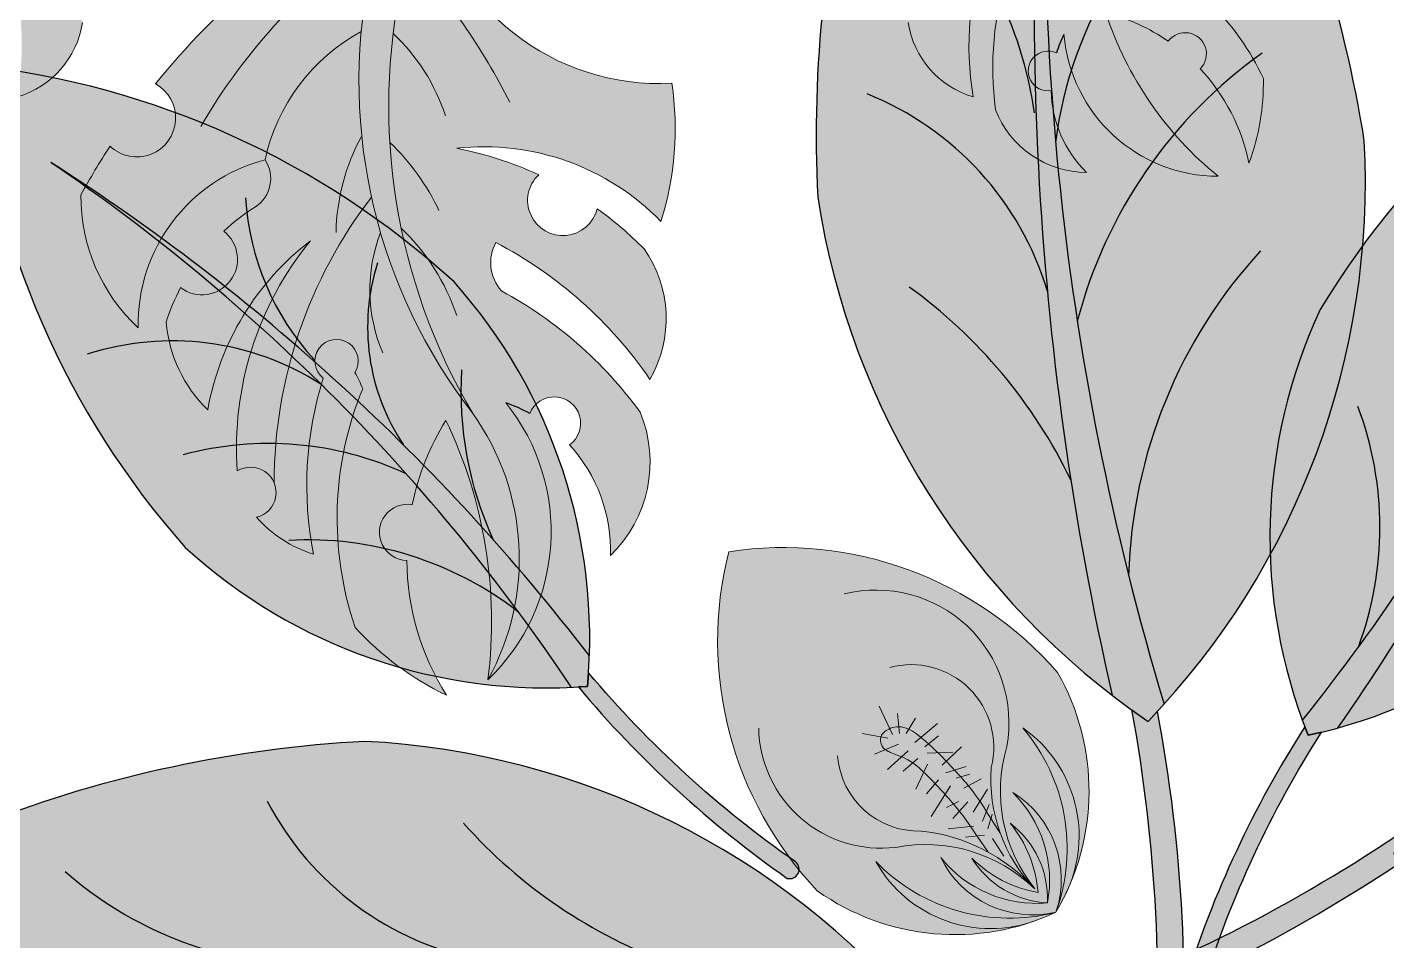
# Model space of a CAD drawing. Header units: inches. Extents: x 9636 to 21597, y -10243 to 557.
# Drawn here: x 15086.45 to 15100.4, y -8244.96 to -8235.59 of the extents above; entities that cross this region are included whole.
import ezdxf

# ---------------------------------------------------------------- set-up
doc = ezdxf.new("R2010")
doc.units = ezdxf.units.IN
doc.header["$MEASUREMENT"] = 0
doc.layers.add('estofado', color=7, linetype='Continuous', lineweight=25)
doc.layers.add('MESA', color=7, linetype='Continuous')

# ---------------------------------------------------------------- blocks, each defined once
blk = doc.blocks.new('FF')
at = {"layer": 'estofado', "ltscale": 0.1, "true_color": 0x939598}
h = blk.add_hatch(color=252, dxfattribs=at)
h.set_gradient(color1=(166, 115, 84), color2=(109, 75, 55), one_color=1, tint=0.3199999928474426, name='INVCYLINDER')
h.paths.add_polyline_path([(15092.72805949027, -8231.375529079098, 0.7262788567105785), (15092.62923005724, -8231.327431860353, 1.132007773962361e-05), (15092.62922824048, -8231.327433743678, 0.4547823239530345), (15091.01780755096, -8239.54919110477, -0.3877774997255035)])
h = blk.add_hatch(color=252, dxfattribs=at)
h.set_gradient(color1=(108, 164, 86), color2=(62, 94, 49), one_color=1, tint=0.2800000011920929, name='CURVED')
h.paths.add_polyline_path([(15083.54562494263, -8234.607392213433, -1.174476231363862), (15083.40594769539, -8234.969620200589, 0.140527610218108), (15083.52734327187, -8235.480001493535, -0.1253672647877629), (15084.52372881266, -8234.547855444029, -2.245001343998746), (15084.73123538955, -8234.686473942089, -0.03197615609077584), (15084.68775111599, -8234.818394967986, 0.1814250944038668), (15083.36849975879, -8236.114927902667, 0.09450278186155417), (15083.51671223737, -8236.982656117849, -0.1381963238286083), (15084.01637076575, -8236.015139903797, -1.074477693887572), (15084.34460923021, -8235.73226599416, -0.08829056721090701), (15084.984921142, -8235.440893822795, -0.1440870782434742), (15083.83165883769, -8237.117992557954, 0.388767826395324), (15085.41458581798, -8235.663304542337, -0.0419445444708421), (15085.49115184876, -8235.851146820582, -1.340573355606432), (15085.54611255277, -8236.239165997677, -0.1960629648833274), (15085.18234521287, -8237.07840431643, 0.3076276581042592), (15086.11716210587, -8236.434571460413, 0.1112907671703776), (15085.98855734946, -8235.012829988831, -0.3149069167753257), (15086.21602126592, -8234.711926235592, -0.1221452219228942), (15086.34708615331, -8236.303264387567, 0.2915452278101059), (15087.0125563721, -8235.541101403815, 0.04302708688999098), (15086.96405959569, -8235.064996098728, -1.339401949374305), (15086.81862720989, -8234.562244090017, 0.06007174331770873), (15086.5014044373, -8233.975533178282, -0.23111716622227), (15087.25366851386, -8235.477238787647, 0.1144897553839206), (15088.05428720703, -8234.762767595561, -0.37674602378251), (15087.71558990276, -8232.385600818636, 0.2281238080253347), (15085.1726504711, -8235.544998986255, -0.261300363389357), (15087.53744591417, -8232.188665939591, 0.03306219145910438), (15086.78582920992, -8232.02173551101, -0.981894715235884), (15086.29387589391, -8231.967414410336, 0.04885453870563983), (15085.15816722351, -8232.001645459983, -1.138232616921552), (15084.57005389994, -8232.10809276926, 0.01886412120351275), (15084.14613736044, -8232.224539119938, 0.2089786032334705), (15083.75581929259, -8233.27549533856, -0.3466358451574753), (15085.36665221387, -8233.01393153355, -0.4262499268706941), (15085.04774836266, -8233.223142065577, 0.04536990386759746), (15084.75261518252, -8233.192274258094, -0.9948550550372316), (15084.20902279405, -8233.277304054209, 0.04438058004914053), (15083.94308211532, -8233.393702105845, 0.181180128551055), (15083.7074557337, -8234.10739105239, -0.1883302619429113), (15085.18658294816, -8233.710677544312, 0.1914259453489737)])
h = blk.add_hatch(color=252, dxfattribs=at)
h.set_gradient(color1=(108, 164, 86), color2=(154, 193, 138), one_color=1, tint=0.6499999761581421, name='HEMISPHERICAL')
h.paths.add_polyline_path([(15097.1331253117, -8233.01393153355, -0.3466358451578201), (15098.74395823297, -8233.27549533856, 0.2089786032336186), (15098.35364016513, -8232.22453911994, 0.01886412120355), (15097.92972362562, -8232.10809276926, -1.138232616921635), (15097.34161030205, -8232.001645459983, 0.04885453870564344), (15096.20590163166, -8231.967414410336, -0.981894715236738), (15095.71394831565, -8232.02173551101, 0.03306219145910275), (15094.96233161139, -8232.188665939591, -0.2613003633888268), (15097.32712705446, -8235.544998986246, 0.2281238080249676), (15094.7841876228, -8232.385600818634, -0.3767460237824833), (15094.44549031854, -8234.762767595561, 0.114489755383906), (15095.2461090117, -8235.477238787647, -0.2311171662216546), (15095.99837308826, -8233.975533178284, 0.06007174331730103), (15095.68115031568, -8234.562244090017, -1.339401949373621), (15095.53571792987, -8235.064996098728, 0.04302708689005926), (15095.48722115346, -8235.541101403816, 0.2915452278093015), (15096.15269137226, -8236.303264387565, -0.1221452219227641), (15096.28375625965, -8234.711926235592, -0.3149069167848554), (15096.51122017611, -8235.012829988842, 0.1112907671694582), (15096.38261541969, -8236.434571460413, 0.3076276581041494), (15097.31743231269, -8237.078404316428, -0.1960629648832302), (15096.9536649728, -8236.239165997677, -1.340573355606433), (15097.00862567681, -8235.851146820582, -0.04194454447102235), (15097.08519170759, -8235.663304542337, 0.3887678263951506), (15098.66811868787, -8237.117992557954, -0.1440870782434075), (15097.51485638356, -8235.440893822795, -0.08829056721090678), (15098.15516829535, -8235.73226599416, -1.074477693887505), (15098.48340675981, -8236.015139903797, -0.1381963238288451), (15098.9830652882, -8236.98265611785, 0.09450278186184717), (15099.13127776678, -8236.114927902667, 0.1814250944036583), (15097.81202640958, -8234.818394967988, -0.03197615609135347), (15097.76854213601, -8234.686473942089, -2.245001343998744), (15097.97604871291, -8234.547855444029, -0.1253672647875366), (15098.97243425369, -8235.480001493534, 0.1405276102179747), (15099.09382983018, -8234.969620200587, -1.174476231371564), (15098.95415258293, -8234.607392213433, 0.1914259453490163), (15097.31319457741, -8233.710677544312, -0.1883302619429906), (15098.79232179187, -8234.10739105239, 0.181180128551181), (15098.55669541025, -8233.393702105845, 0.04438058004925942), (15098.29075473152, -8233.277304054207, -0.9948550550392339), (15097.74716234304, -8233.192274258094, 0.04536990386784125), (15097.4520291629, -8233.223142065577, -0.4262499268685335)])
h = blk.add_hatch(color=252, dxfattribs=at)
h.set_gradient(color1=(108, 164, 86), color2=(128, 178, 108), one_color=1, tint=0.5600000023841858, name='CYLINDER')
h.paths.add_polyline_path([(15090.06092907672, -8234.624920863407, -0.02149938560338469), (15090.21087607143, -8234.171293515588, 0.03306219145907134), (15089.33840177628, -8234.699248173993, -0.9818947152364531), (15088.8176186194, -8235.09741632907, 0.04885453870564489), (15087.76143546638, -8236.169475393042, -1.138232616922791), (15087.29569174752, -8236.809584248866, 0.01886412120351957), (15086.99632616799, -8237.309012191201, 0.2089786032334966), (15087.58429799293, -8238.672542476937, -0.3466358451578059), (15088.8874095734, -8236.948015323153, -0.2183561076890181), (15089.87353026813, -8235.632063076586, -0.04518553361179545), (15090.0549778189, -8234.646072109472, -0.001269990376824045), (15090.03972810721, -8234.63966708219, -0.001036266558903523)])
h = blk.add_hatch(color=252, dxfattribs=at)
h.set_gradient(color1=(108, 164, 86), color2=(128, 178, 108), one_color=1, tint=0.5600000023841858, name='CYLINDER')
h.paths.add_polyline_path([(15092.94849764441, -8237.57997844917, 0.1144897553837859), (15093.06132839869, -8236.163188483593, -0.3767460237826809), (15090.56167344626, -8234.19685164237, 0.2281238080254037), (15091.01780755096, -8239.549191104767, -0.2897786471478571), (15091.17316710363, -8242.28255904235, 0.3887678263953639), (15091.35773563509, -8239.44108190885, -0.04194454447102653), (15091.60294555584, -8239.550886772224, -1.340573355595429), (15092.01064789689, -8239.872143698045, -0.1960629648831614), (15092.4303017066, -8241.008645224872, 0.3076276581043533), (15092.73627588121, -8239.536691575495, 0.1112907671703305), (15091.31210138708, -8238.292976069857, -0.3149069167734185), (15091.25455606906, -8237.796692049536, -0.1221452219228905), (15092.83628328221, -8239.200555091787, 0.2915452278104787), (15092.77605893035, -8237.861771065951, 0.04302708689001476), (15092.29393904364, -8237.45025139059, -1.339401949377477), (15091.69461336037, -8237.101921178906, 0.06007174331754214), (15090.85395795009, -8236.830399830922, -0.2311171662221539)])
h = blk.add_hatch(color=252, dxfattribs=at)
h.set_gradient(color1=(108, 164, 86), color2=(128, 178, 108), one_color=1, tint=0.5600000023841858, name='CYLINDER')
h.paths.add_polyline_path([(15088.77348781217, -8237.440173881665, 0.04536990386961915), (15088.46263348389, -8237.680690908435, -0.9948550550365279), (15088.01992212727, -8238.259550371287, 0.04438058004911071), (15087.87178352086, -8238.61436921419, 0.1811801285511134), (15088.29925028219, -8239.513388744908, -0.1883302619429932), (15089.35257115011, -8237.77997098274, 0.1914259453491741), (15088.60183612929, -8240.140259718855, -0.4619323617101158), (15088.9794437422, -8240.261485071802, -0.1648550473949806), (15089.97895404881, -8237.330385196617, -0.07698932029777524), (15089.87353026813, -8235.632063076586, 0.2183561076891697), (15088.8874095734, -8236.948015323154, -0.426249926855673)])
h = blk.add_hatch(color=252, dxfattribs=at)
h.set_gradient(color1=(108, 164, 86), color2=(128, 178, 108), one_color=1, tint=0.5600000023841858, name='CYLINDER')
h.paths.add_polyline_path([(15089.8117660587, -8241.745900034326, 0.09450278186135981), (15090.74774158401, -8242.441172366462, -0.1381963238283701), (15090.34082517022, -8241.057483928817, -1.074477693887045), (15090.3962764164, -8240.48624630309, -0.08829056721096895), (15090.74277961665, -8239.6212943794, -0.1440870782435217), (15091.17316710363, -8242.282559042353, 0.2897786471469575), (15091.01780755096, -8239.549191104776, -0.1115682459336214), (15089.97895404881, -8237.330385196617, 0.1648550473949806), (15088.9794437422, -8240.261485071802, -0.4619323617109717), (15088.79955981516, -8240.614932194185, 0.1405276102180349), (15089.38285035729, -8240.992563847278, -0.1253672647878966), (15089.48394629674, -8239.188192235839, -2.245001344002342), (15089.80949507279, -8239.131039455706, -0.03197615609094785), (15089.88857653786, -8239.297153813355, 0.1814250944037309)])
at = {"layer": 'MESA', "ltscale": 0.8}
h = blk.add_hatch(color=85, dxfattribs=at)
h.dxf.hatch_style = 1
h.set_gradient(color1=(103, 159, 96), color2=(179, 207, 175), one_color=1, tint=0.75, name='INVCURVED')
h.paths.add_polyline_path([(15100.16717611597, -8236.753999235958, -0.1995123331975758), (15098.11319186925, -8242.532492552347, -0.0967495278531692), (15097.00969684895, -8231.552700023858, 0.08665420676483183), (15097.57945011735, -8242.440279451726, -0.1924888780828612), (15094.55835055195, -8237.33463887232, -0.1586077411667837), (15096.60919070014, -8229.765006398806, -0.1586077411660197)])
h = blk.add_hatch(color=85, dxfattribs=at)
h.dxf.hatch_style = 1
h.set_gradient(color1=(103, 159, 96), color2=(52, 80, 48), one_color=1, tint=0.25)
h.paths.add_polyline_path([(15097.00969684894, -8231.552700023893, 0.09674952785286056), (15098.11319186926, -8242.532492552347, -0.007527451123012324), (15097.94912832243, -8242.708450008118, -0.01429188129494994), (15097.57945011735, -8242.440279451726, -0.08665420676455064)])
h = blk.add_hatch(color=85, dxfattribs=at)
h.dxf.hatch_style = 1
h.set_gradient(color1=(103, 159, 96), color2=(179, 207, 175), one_color=1, tint=0.75, name='INVCURVED')
h.paths.add_polyline_path([(15099.71548704883, -8238.484903005485, 0.1995123331975758), (15099.53207266359, -8242.69725352537, 0.0967495278531692), (15103.07050354151, -8235.986082550487, -0.08665420676483183), (15099.89597539852, -8242.776324742177, 0.1924888780828612), (15103.13939134764, -8240.303239011699, 0.1586077411667837), (15103.78733364502, -8234.950418837825, 0.1586077411660197)])
h = blk.add_hatch(color=85, dxfattribs=at)
h.dxf.hatch_style = 1
h.set_gradient(color1=(103, 159, 96), color2=(179, 207, 175), one_color=1, tint=0.75, name='INVCURVED')
h.paths.add_polyline_path([(15088.06668389228, -8240.923886534767, 0.1995123331975758), (15092.0310255007, -8242.359690612911, 0.0967495278531692), (15086.68660906699, -8236.974755895111, -0.08665420676483183), (15092.21539145908, -8242.036137446948, 0.1924888780828612), (15090.82646842867, -8238.201193788316, 0.1586077411667837), (15085.91297870059, -8235.980803794047, 0.1586077411660197)])
h = blk.add_hatch(color=85, dxfattribs=at)
h.dxf.hatch_style = 1
h.set_gradient(color1=(103, 159, 96), color2=(52, 80, 48), one_color=1, tint=0.25)
h.paths.add_polyline_path([(15103.07050354151, -8235.986082550511, -0.09674952785286056), (15099.53207266359, -8242.69725352537, 0.007527451123012324), (15099.59117363073, -8242.851736450495, 0.01429188129494994), (15099.89597539852, -8242.776324742177, 0.08665420676455064)])
h = blk.add_hatch(color=85, dxfattribs=at)
h.dxf.hatch_style = 1
h.set_gradient(color1=(103, 159, 96), color2=(52, 80, 48), one_color=1, tint=0.25)
h.paths.add_polyline_path([(15086.68660906701, -8236.974755895124, -0.09674952785286056), (15092.0310255007, -8242.359690612911, 0.007527451123012324), (15092.19611580784, -8242.34953733953, 0.01429188129494994), (15092.21539145908, -8242.036137446948, 0.08665420676455064)])
h = blk.add_hatch(color=7, dxfattribs=at)
h.dxf.hatch_style = 1
h.set_gradient(color1=(237, 238, 238), one_color=1, tint=1)
h.paths.add_polyline_path([(15093.64452132709, -8240.96837643605, 0.2569091805170801), (15094.55413798781, -8244.447058943075, 0.2403030205165218), (15096.75563388142, -8244.766091701886, -0.3583807301859824), (15095.1528451666, -8244.145003543064, 0.2702333190890776), (15097.00292847071, -8244.666683272868, -0.3489770048102109), (15095.82216641096, -8244.106428306777, 0.2509502793129825), (15096.9155837897, -8244.570498558514, -0.2453890551403372), (15096.13833221535, -8244.110682353285, 0.1532458537889449), (15096.81965659748, -8244.464862709268, 0.1518402250092038), (15096.53705284037, -8243.75810968036, 0.00137366511991412), (15096.53259844442, -8243.752651887262, -0.245389055139057), (15096.91558378965, -8244.57049855856, 0.2509502793127925), (15096.55875101491, -8243.437540865816, -0.3489770048638718), (15097.00292847085, -8244.666683272868, 0.2702333191166405), (15096.6614766205, -8242.775025638106, -0.358380731124288), (15097.12564436298, -8244.430087716746, 0.240303021013481), (15097.01967587899, -8242.208120847194, 0.2569091805174252)])
edge = h.paths.add_edge_path(flags=16)
edge.add_arc((15095.42210702052, -8245.661802356344), 1.839283122478519, 402.15840310310597, 403.657763788871, ccw=False)
edge.add_arc((15097.95798546831, -8243.304651887369), 1.623254014835382, 222.0586257767254, 223.7575411150787, ccw=False)
edge.add_arc((15095.42210702051, -8245.661802356337), 1.839283122478519, 403.6577637885158, 421.2168364125936)
edge.add_spline(control_points=[(15096.30570717526, -8244.04696550967), (15096.30152809547, -8244.041267350529), (15096.2627033121, -8243.987926044954), (15096.22568755288, -8243.933295814802), (15096.19280913013, -8243.884518071753)], knot_values=[0.2471511740125481, 0.2471511740125481, 0.2471511740125481, 0.2471511740125481, 0.247785628570655, 0.2530743171580143, 0.2530743171580143, 0.2530743171580143, 0.2530743171580143], degree=3, periodic=0)
edge.add_spline(control_points=[(15096.19280913013, -8243.884518071753), (15096.17095699698, -8243.852098702253), (15096.14918102477, -8243.819679684788), (15096.12710839993, -8243.787562948002)], knot_values=[0.2436361292652643, 0.2436361292652643, 0.2436361292652643, 0.2436361292652643, 0.2471511740125481, 0.2471511740125481, 0.2471511740125481, 0.2471511740125481], degree=3, periodic=0)
edge.add_spline(control_points=[(15096.12710839993, -8243.787562948002), (15096.10188060842, -8243.750855291104), (15096.06422668921, -8243.697476346533), (15096.02453260936, -8243.645924757173), (15096.01164818428, -8243.62960091489)], knot_values=[0.2377304945037521, 0.2377304945037521, 0.2377304945037521, 0.2377304945037521, 0.2417479965750198, 0.2436361292652643, 0.2436361292652643, 0.2436361292652643, 0.2436361292652643], degree=3, periodic=0)
edge.add_spline(control_points=[(15096.01164818428, -8243.62960091489), (15095.99177581901, -8243.604423745224), (15095.97144303194, -8243.57962263713), (15095.95070484458, -8243.555092267658)], knot_values=[0.2348183224622999, 0.2348183224622999, 0.2348183224622999, 0.2348183224622999, 0.2377304945037521, 0.2377304945037521, 0.2377304945037521, 0.2377304945037521], degree=3, periodic=0)
edge.add_spline(control_points=[(15095.95070484458, -8243.555092267658), (15095.92302176055, -8243.522347058652), (15095.89461628703, -8243.490084283269), (15095.86561930103, -8243.458053414786)], knot_values=[0.2309309092598198, 0.2309309092598198, 0.2309309092598198, 0.2309309092598198, 0.2348183224622999, 0.2348183224622999, 0.2348183224622999, 0.2348183224622999], degree=3, periodic=0)
edge.add_spline(control_points=[(15095.86561930103, -8243.458053414786), (15095.83235117847, -8243.421304531363), (15095.79830445524, -8243.38486090417), (15095.76367677806, -8243.348344194868)], knot_values=[0.2264708961110354, 0.2264708961110354, 0.2264708961110354, 0.2264708961110354, 0.2309309092598199, 0.2309309092598199, 0.2309309092598199, 0.2309309092598199], degree=3, periodic=0)
edge.add_spline(control_points=[(15095.76367677806, -8243.348344194868), (15095.7554993247, -8243.339720639615), (15095.71695543996, -8243.299215354133), (15095.67775480874, -8243.258510408734), (15095.64583656382, -8243.228092696965)], knot_values=[0.2215260703448321, 0.2215260703448321, 0.2215260703448321, 0.2215260703448321, 0.222579318859487, 0.2264708961110354, 0.2264708961110354, 0.2264708961110354, 0.2264708961110354], degree=3, periodic=0)
edge.add_spline(control_points=[(15095.64583656382, -8243.228092696965), (15095.61008930644, -8243.19402598139), (15095.57300324947, -8243.161987591264), (15095.53365041044, -8243.134422896923)], knot_values=[0.2171676473178, 0.2171676473178, 0.2171676473178, 0.2171676473178, 0.2215260703448321, 0.2215260703448321, 0.2215260703448321, 0.2215260703448321], degree=3, periodic=0)
edge.add_spline(control_points=[(15095.53365041044, -8243.134422896923), (15095.50386179548, -8243.113557462902), (15095.46613855062, -8243.09134875327), (15095.42591012066, -8243.07447633215), (15095.418771138, -8243.071616349547)], knot_values=[0.2131642620453263, 0.2131642620453263, 0.2131642620453263, 0.2131642620453263, 0.2164634238997696, 0.2171676473178, 0.2171676473178, 0.2171676473178, 0.2171676473178], degree=3, periodic=0)
edge.add_spline(control_points=[(15095.418771138, -8243.071616349547), (15095.38233396887, -8243.0570190778), (15095.32528350958, -8243.039358092534), (15095.26905380522, -8243.010954650174), (15095.2528297102, -8242.998979714424)], knot_values=[0.2077773224475375, 0.2077773224475375, 0.2077773224475375, 0.2077773224475375, 0.2113716592103856, 0.2131642620453263, 0.2131642620453263, 0.2131642620453263, 0.2131642620453263], degree=3, periodic=0)
edge.add_spline(control_points=[(15095.2528297102, -8242.998979714424), (15095.23880678828, -8242.988629455214), (15095.20479386863, -8242.954419371272), (15095.1974055464, -8242.898740992612), (15095.20649982244, -8242.868935319164)], knot_values=[0.203445163018474, 0.203445163018474, 0.203445163018474, 0.203445163018474, 0.2049945578871382, 0.2077773224475375, 0.2077773224475375, 0.2077773224475375, 0.2077773224475375], degree=3, periodic=0)
edge.add_spline(control_points=[(15095.20649982244, -8242.868935319164), (15095.20705177766, -8242.867126335497), (15095.21934202413, -8242.830699525814), (15095.25609875837, -8242.802450717856), (15095.2930740449, -8242.784706239307), (15095.2962671257, -8242.783251910067)], knot_values=[0.1996944706411438, 0.1996944706411438, 0.1996944706411438, 0.1996944706411438, 0.1998633638435843, 0.2031371852270858, 0.203445163018474, 0.203445163018474, 0.203445163018474, 0.203445163018474], degree=3, periodic=0)
edge.add_spline(control_points=[(15095.2962671257, -8242.783251910067), (15095.31852559608, -8242.773114006788), (15095.34990425614, -8242.763989048963), (15095.38250093303, -8242.76336615986), (15095.39129929819, -8242.763744360196)], knot_values=[0.1967564236367511, 0.1967564236367511, 0.1967564236367511, 0.1967564236367511, 0.1989032889930779, 0.1996944706411438, 0.1996944706411438, 0.1996944706411438, 0.1996944706411438], degree=3, periodic=0)
edge.add_spline(control_points=[(15095.39129929819, -8242.763744360196), (15095.41605085621, -8242.764808313254), (15095.45090042764, -8242.772340345338), (15095.48311043461, -8242.785250878256), (15095.49210366691, -8242.789309037535)], knot_values=[0.1936429904609736, 0.1936429904609736, 0.1936429904609736, 0.1936429904609736, 0.1958687424163022, 0.1967564236367511, 0.1967564236367511, 0.1967564236367511, 0.1967564236367511], degree=3, periodic=0)
edge.add_spline(control_points=[(15095.49210366691, -8242.789309037535), (15095.53777033045, -8242.809915932607), (15095.57853090443, -8242.840248785535), (15095.61756705887, -8242.872448766866)], knot_values=[0.1891354409754396, 0.1891354409754396, 0.1891354409754396, 0.1891354409754396, 0.1936429904609736, 0.1936429904609736, 0.1936429904609736, 0.1936429904609736], degree=3, periodic=0)
edge.add_spline(control_points=[(15095.61756705887, -8242.872448766866), (15095.62111661103, -8242.875376706737), (15095.64736405844, -8242.897229527798), (15095.67295743998, -8242.91960762402), (15095.69470598023, -8242.939295718426)], knot_values=[0.1860923947748148, 0.1860923947748148, 0.1860923947748148, 0.1860923947748148, 0.186502265629451, 0.1891354409754396, 0.1891354409754396, 0.1891354409754396, 0.1891354409754396], degree=3, periodic=0)
edge.add_spline(control_points=[(15095.69470598023, -8242.939295718426), (15095.7278239502, -8242.969276108466), (15095.76001985542, -8243.00000808804), (15095.79161888336, -8243.031247383915)], knot_values=[0.1820826809719926, 0.1820826809719926, 0.1820826809719926, 0.1820826809719926, 0.1860923947748149, 0.1860923947748149, 0.1860923947748149, 0.1860923947748149], degree=3, periodic=0)
edge.add_spline(control_points=[(15095.79161888336, -8243.031247383915), (15095.8207112391, -8243.060008544244), (15095.84929765908, -8243.089199725058), (15095.87763191857, -8243.118630296312)], knot_values=[0.1783910477803653, 0.1783910477803653, 0.1783910477803653, 0.1783910477803653, 0.1820826809719925, 0.1820826809719925, 0.1820826809719925, 0.1820826809719925], degree=3, periodic=0)
edge.add_spline(control_points=[(15095.87763191857, -8243.118630296312), (15095.88620548342, -8243.127535590313), (15095.91461367855, -8243.157195453294), (15095.94284463248, -8243.187038961903), (15095.96241605542, -8243.20806349614)], knot_values=[0.1746797876871894, 0.1746797876871894, 0.1746797876871894, 0.1746797876871894, 0.175796826109966, 0.1783910477803653, 0.1783910477803653, 0.1783910477803653, 0.1783910477803653], degree=3, periodic=0)
edge.add_spline(control_points=[(15095.96241605542, -8243.20806349614), (15095.98365635618, -8243.230880816665), (15096.00470537914, -8243.253890724649), (15096.02546623683, -8243.277187528816)], knot_values=[0.171864353741853, 0.171864353741853, 0.171864353741853, 0.171864353741853, 0.1746797876871893, 0.1746797876871893, 0.1746797876871893, 0.1746797876871893], degree=3, periodic=0)
edge.add_spline(control_points=[(15096.02546623683, -8243.277187528816), (15096.05204597244, -8243.307013989015), (15096.07815337063, -8243.337310706469), (15096.10358510972, -8243.368275591294)], knot_values=[0.1682598066156458, 0.1682598066156458, 0.1682598066156458, 0.1682598066156458, 0.171864353741853, 0.171864353741853, 0.171864353741853, 0.171864353741853], degree=3, periodic=0)
edge.add_spline(control_points=[(15096.10358510972, -8243.368275591294), (15096.13918582952, -8243.41162190686), (15096.17938707338, -8243.463996040422), (15096.21699984172, -8243.51891803548), (15096.2224921222, -8243.527057069148)], knot_values=[0.1623418216133556, 0.1623418216133556, 0.1623418216133556, 0.1623418216133556, 0.1673876610569998, 0.1682598066156458, 0.1682598066156458, 0.1682598066156458, 0.1682598066156458], degree=3, periodic=0)
edge.add_spline(control_points=[(15096.2224921222, -8243.527057069148), (15096.24571853096, -8243.56147638248), (15096.2680366212, -8243.596701660876), (15096.28985688509, -8243.631956278237)], knot_values=[0.1586535887747186, 0.1586535887747186, 0.1586535887747186, 0.1586535887747186, 0.1623418216133555, 0.1623418216133555, 0.1623418216133555, 0.1623418216133555], degree=3, periodic=0)
edge.add_spline(control_points=[(15096.28985688509, -8243.631956278237), (15096.30536014151, -8243.657004617511), (15096.32061209141, -8243.682067767315), (15096.33575996391, -8243.706867179182)], knot_values=[0.1560331062850654, 0.1560331062850654, 0.1560331062850654, 0.1560331062850654, 0.1586535887747186, 0.1586535887747186, 0.1586535887747186, 0.1586535887747186], degree=3, periodic=0)
edge.add_spline(control_points=[(15096.33575996391, -8243.706867179182), (15096.3592791656, -8243.745371752646), (15096.39103584747, -8243.797055232577), (15096.42335165512, -8243.845612406929), (15096.43211996427, -8243.858446127942)], knot_values=[0.1504801710943955, 0.1504801710943955, 0.1504801710943955, 0.1504801710943955, 0.1545488385723417, 0.1560331062850654, 0.1560331062850654, 0.1560331062850654, 0.1560331062850654], degree=3, periodic=0)
edge.add_arc((15097.95798546832, -8243.304651887378), 1.623254014835383, 199.9477473498994, 222.0586257763245)
h = blk.add_hatch(color=35, dxfattribs=at)
h.dxf.hatch_style = 1
h.set_gradient(color1=(179, 116, 77), color2=(114, 74, 49), one_color=1, tint=0.3199999928474426, name='CURVED')
h.paths.add_polyline_path([(15093.20566505574, -8243.250370379235), (15093.10896749688, -8243.408414564226, 0.03310768506175343), (15094.24581505077, -8244.318812560345, 0.8090823413515376), (15094.33178572241, -8244.150958704147, -0.032777259300629)])
h.paths.add_polyline_path([(15092.10223602851, -8242.355922938259, 0.03310768506174779), (15093.10896749688, -8243.408414564226), (15093.20566505574, -8243.250370379235, -0.03277725930060161), (15092.20689778279, -8242.21033623492), (15092.19611580784, -8242.34953733953)])
h = blk.add_hatch(color=35, dxfattribs=at)
h.dxf.hatch_style = 1
h.set_gradient(color1=(179, 116, 77), color2=(114, 74, 49), one_color=1, tint=0.3199999928474426, name='CURVED')
h.paths.add_polyline_path([(15098.02692788197, -8244.674898954481), (15098.29378318464, -8244.712485523756, -0.03310768506175343), (15098.26460432901, -8246.830697031164, -0.8090823413515376), (15097.99665523886, -8246.771996080477, 0.032777259300629)])
h.paths.add_polyline_path([(15098.04311116947, -8242.60895636148, -0.03310768506174779), (15098.29378318464, -8244.712485523756), (15098.02692788197, -8244.674898954481, 0.03277725930060161), (15097.78287709809, -8242.59183102384), (15097.94912832243, -8242.708450008113)])
at = {"layer": 'MESA', "lineweight": 5, "ltscale": 0.8}
h = blk.add_hatch(color=83, dxfattribs=at)
h.dxf.hatch_style = 1
h.set_gradient(color1=(117, 211, 105), one_color=1, tint=1)
h.paths.add_polyline_path([(15095.1528451666, -8244.145003543064, 0.3583807301414101), (15096.75563388122, -8244.766091701953, 0.02724021252780064), (15097.00292847093, -8244.666683272811, -0.27023331912118)])
h.paths.add_polyline_path([(15096.91558378965, -8244.570498558518, -0.2509502793036039), (15095.82216641096, -8244.106428306777, 0.3489770048638718), (15097.0029284709, -8244.666683272824, 0.3489770048564635), (15096.5587510149, -8243.437540865812, -0.2509502793046178)])
h.paths.add_polyline_path([(15096.13833221535, -8244.110682353285, 0.2453890551401661), (15096.9155837897, -8244.570498558514, 0.2453890551330679), (15096.53259844442, -8243.752651887262, -0.1532458537798691), (15096.81965659744, -8244.46486270926, -0.1532458537804744)], flags=17)
h.paths.add_polyline_path([(15097.00292847085, -8244.666683272868, 0.02724021243329556), (15097.12564436453, -8244.430087713245, 0.3583807303279284), (15096.66147662049, -8242.775025638102, -0.2702333191168038)])
h = blk.add_hatch(color=95, dxfattribs=at)
h.dxf.hatch_style = 1
h.set_gradient(color1=(68, 182, 53), color2=(121, 213, 109), one_color=1, tint=0.6299999952316284, name='CYLINDER')
edge = h.paths.add_edge_path()
edge.add_spline(control_points=[(15095.49210366691, -8242.789309037535), (15095.48311043461, -8242.785250878256), (15095.45090042764, -8242.772340345338), (15095.41605085621, -8242.764808313254), (15095.39129929819, -8242.763744360196)], knot_values=[0.1936429904609736, 0.1936429904609736, 0.1936429904609736, 0.1936429904609736, 0.1945306716814224, 0.1967564236367511, 0.1967564236367511, 0.1967564236367511, 0.1967564236367511], degree=3, periodic=0)
edge.add_spline(control_points=[(15095.39129929819, -8242.763744360196), (15095.38250093303, -8242.76336615986), (15095.34990425614, -8242.763989048963), (15095.31852559608, -8242.773114006788), (15095.2962671257, -8242.783251910067)], knot_values=[0.1967564236367511, 0.1967564236367511, 0.1967564236367511, 0.1967564236367511, 0.197547605284817, 0.1996944706411439, 0.1996944706411439, 0.1996944706411439, 0.1996944706411439], degree=3, periodic=0)
edge.add_spline(control_points=[(15095.2962671257, -8242.783251910067), (15095.2930740449, -8242.784706239307), (15095.25609875837, -8242.802450717856), (15095.21934202413, -8242.830699525814), (15095.20705177766, -8242.867126335497), (15095.20649982244, -8242.868935319164)], knot_values=[0.1996944706411439, 0.1996944706411439, 0.1996944706411439, 0.1996944706411439, 0.2000024484325321, 0.2032762698160336, 0.2034451630184741, 0.2034451630184741, 0.2034451630184741, 0.2034451630184741], degree=3, periodic=0)
edge.add_spline(control_points=[(15095.20649982244, -8242.868935319164), (15095.1974055464, -8242.898740992612), (15095.20479386863, -8242.954419371272), (15095.23880678828, -8242.988629455214), (15095.2528297102, -8242.998979714424)], knot_values=[0.2034451630184741, 0.2034451630184741, 0.2034451630184741, 0.2034451630184741, 0.2062279275788734, 0.2077773224475375, 0.2077773224475375, 0.2077773224475375, 0.2077773224475375], degree=3, periodic=0)
edge.add_spline(control_points=[(15095.2528297102, -8242.998979714424), (15095.26905380522, -8243.010954650174), (15095.32528350958, -8243.039358092534), (15095.38233396887, -8243.0570190778), (15095.418771138, -8243.071616349547)], knot_values=[0.2077773224475375, 0.2077773224475375, 0.2077773224475375, 0.2077773224475375, 0.2095699252824783, 0.2131642620453263, 0.2131642620453263, 0.2131642620453263, 0.2131642620453263], degree=3, periodic=0)
edge.add_spline(control_points=[(15095.418771138, -8243.071616349547), (15095.42591012066, -8243.07447633215), (15095.46613855062, -8243.09134875327), (15095.50386179548, -8243.113557462902), (15095.53365041044, -8243.134422896923)], knot_values=[0.2131642620453263, 0.2131642620453263, 0.2131642620453263, 0.2131642620453263, 0.2138684854633567, 0.2171676473178, 0.2171676473178, 0.2171676473178, 0.2171676473178], degree=3, periodic=0)
edge.add_spline(control_points=[(15095.53365041044, -8243.134422896923), (15095.57300324947, -8243.161987591264), (15095.61008930644, -8243.19402598139), (15095.64583656382, -8243.228092696965)], knot_values=[0.2171676473178, 0.2171676473178, 0.2171676473178, 0.2171676473178, 0.2215260703448321, 0.2215260703448321, 0.2215260703448321, 0.2215260703448321], degree=3, periodic=0)
edge.add_spline(control_points=[(15095.64583656382, -8243.228092696965), (15095.67775480874, -8243.258510408734), (15095.71695543996, -8243.299215354133), (15095.7554993247, -8243.339720639615), (15095.76367677806, -8243.348344194868)], knot_values=[0.2215260703448321, 0.2215260703448321, 0.2215260703448321, 0.2215260703448321, 0.2254176475963806, 0.2264708961110354, 0.2264708961110354, 0.2264708961110354, 0.2264708961110354], degree=3, periodic=0)
edge.add_spline(control_points=[(15095.76367677806, -8243.348344194868), (15095.79830445524, -8243.38486090417), (15095.83235117847, -8243.421304531363), (15095.86561930103, -8243.458053414786)], knot_values=[0.2264708961110354, 0.2264708961110354, 0.2264708961110354, 0.2264708961110354, 0.2309309092598199, 0.2309309092598199, 0.2309309092598199, 0.2309309092598199], degree=3, periodic=0)
edge.add_spline(control_points=[(15095.86561930103, -8243.458053414786), (15095.89461628703, -8243.490084283269), (15095.92302176055, -8243.522347058652), (15095.95070484458, -8243.555092267658)], knot_values=[0.2309309092598199, 0.2309309092598199, 0.2309309092598199, 0.2309309092598199, 0.2348183224622999, 0.2348183224622999, 0.2348183224622999, 0.2348183224622999], degree=3, periodic=0)
edge.add_spline(control_points=[(15095.95070484458, -8243.555092267658), (15095.97144303194, -8243.57962263713), (15095.99177581901, -8243.604423745224), (15096.01164818428, -8243.62960091489)], knot_values=[0.2348183224622999, 0.2348183224622999, 0.2348183224622999, 0.2348183224622999, 0.2377304945037521, 0.2377304945037521, 0.2377304945037521, 0.2377304945037521], degree=3, periodic=0)
edge.add_spline(control_points=[(15096.01164818428, -8243.62960091489), (15096.02453260936, -8243.645924757173), (15096.06422668921, -8243.697476346533), (15096.10188060842, -8243.750855291104), (15096.12710839993, -8243.787562948002)], knot_values=[0.2377304945037521, 0.2377304945037521, 0.2377304945037521, 0.2377304945037521, 0.2396186271939966, 0.2436361292652643, 0.2436361292652643, 0.2436361292652643, 0.2436361292652643], degree=3, periodic=0)
edge.add_spline(control_points=[(15096.12710839993, -8243.787562948002), (15096.14918102477, -8243.819679684788), (15096.17095699698, -8243.852098702253), (15096.19280913013, -8243.884518071753)], knot_values=[0.2436361292652643, 0.2436361292652643, 0.2436361292652643, 0.2436361292652643, 0.2471511740125481, 0.2471511740125481, 0.2471511740125481, 0.2471511740125481], degree=3, periodic=0)
edge.add_spline(control_points=[(15096.19280913013, -8243.884518071753), (15096.22568755288, -8243.933295814802), (15096.2627033121, -8243.987926044954), (15096.30152809547, -8244.041267350529), (15096.30570717526, -8244.04696550967)], knot_values=[0.2471511740125481, 0.2471511740125481, 0.2471511740125481, 0.2471511740125481, 0.2524398625999075, 0.2530743171580144, 0.2530743171580144, 0.2530743171580144, 0.2530743171580144], degree=3, periodic=0)
edge.add_arc((15095.55541118962, -8245.486413157423), 1.623254014835383, 403.75754110825994, 422.4697254463208, ccw=False)
edge.add_arc((15097.95798546832, -8243.304651887378), 1.623254014835383, 199.9477473496014, 220.7272068850084, ccw=False)
edge.add_spline(control_points=[(15096.43211996427, -8243.858446127942), (15096.42335165512, -8243.845612406929), (15096.39103584747, -8243.797055232577), (15096.3592791656, -8243.745371752646), (15096.33575996391, -8243.706867179182)], knot_values=[0.1504801710943955, 0.1504801710943955, 0.1504801710943955, 0.1504801710943955, 0.1519644388071193, 0.1560331062850654, 0.1560331062850654, 0.1560331062850654, 0.1560331062850654], degree=3, periodic=0)
edge.add_spline(control_points=[(15096.33575996391, -8243.706867179182), (15096.32061209141, -8243.682067767315), (15096.30536014151, -8243.657004617511), (15096.28985688509, -8243.631956278237)], knot_values=[0.1560331062850654, 0.1560331062850654, 0.1560331062850654, 0.1560331062850654, 0.1586535887747186, 0.1586535887747186, 0.1586535887747186, 0.1586535887747186], degree=3, periodic=0)
edge.add_spline(control_points=[(15096.28985688509, -8243.631956278237), (15096.2680366212, -8243.596701660876), (15096.24571853096, -8243.56147638248), (15096.2224921222, -8243.527057069148)], knot_values=[0.1586535887747186, 0.1586535887747186, 0.1586535887747186, 0.1586535887747186, 0.1623418216133556, 0.1623418216133556, 0.1623418216133556, 0.1623418216133556], degree=3, periodic=0)
edge.add_spline(control_points=[(15096.2224921222, -8243.527057069148), (15096.21699984172, -8243.51891803548), (15096.17938707338, -8243.463996040422), (15096.13918582952, -8243.41162190686), (15096.10358510972, -8243.368275591294)], knot_values=[0.1623418216133556, 0.1623418216133556, 0.1623418216133556, 0.1623418216133556, 0.1632139671720015, 0.1682598066156458, 0.1682598066156458, 0.1682598066156458, 0.1682598066156458], degree=3, periodic=0)
edge.add_spline(control_points=[(15096.10358510972, -8243.368275591294), (15096.07815337063, -8243.337310706469), (15096.05204597244, -8243.307013989015), (15096.02546623683, -8243.277187528816)], knot_values=[0.1682598066156458, 0.1682598066156458, 0.1682598066156458, 0.1682598066156458, 0.171864353741853, 0.171864353741853, 0.171864353741853, 0.171864353741853], degree=3, periodic=0)
edge.add_spline(control_points=[(15096.02546623683, -8243.277187528816), (15096.00470537914, -8243.253890724649), (15095.98365635618, -8243.230880816665), (15095.96241605542, -8243.20806349614)], knot_values=[0.171864353741853, 0.171864353741853, 0.171864353741853, 0.171864353741853, 0.1746797876871894, 0.1746797876871894, 0.1746797876871894, 0.1746797876871894], degree=3, periodic=0)
edge.add_spline(control_points=[(15095.96241605542, -8243.20806349614), (15095.94284463248, -8243.187038961903), (15095.91461367855, -8243.157195453294), (15095.88620548342, -8243.127535590313), (15095.87763191857, -8243.118630296312)], knot_values=[0.1746797876871894, 0.1746797876871894, 0.1746797876871894, 0.1746797876871894, 0.1772740093575887, 0.1783910477803653, 0.1783910477803653, 0.1783910477803653, 0.1783910477803653], degree=3, periodic=0)
edge.add_spline(control_points=[(15095.87763191857, -8243.118630296312), (15095.84929765908, -8243.089199725058), (15095.8207112391, -8243.060008544244), (15095.79161888336, -8243.031247383915)], knot_values=[0.1783910477803653, 0.1783910477803653, 0.1783910477803653, 0.1783910477803653, 0.1820826809719925, 0.1820826809719925, 0.1820826809719925, 0.1820826809719925], degree=3, periodic=0)
edge.add_spline(control_points=[(15095.79161888336, -8243.031247383915), (15095.76001985542, -8243.00000808804), (15095.7278239502, -8242.969276108466), (15095.69470598023, -8242.939295718426)], knot_values=[0.1820826809719925, 0.1820826809719925, 0.1820826809719925, 0.1820826809719925, 0.1860923947748148, 0.1860923947748148, 0.1860923947748148, 0.1860923947748148], degree=3, periodic=0)
edge.add_spline(control_points=[(15095.69470598023, -8242.939295718426), (15095.67295743998, -8242.91960762402), (15095.64736405844, -8242.897229527798), (15095.62111661103, -8242.875376706737), (15095.61756705887, -8242.872448766866)], knot_values=[0.1860923947748148, 0.1860923947748148, 0.1860923947748148, 0.1860923947748148, 0.1887255701208035, 0.1891354409754396, 0.1891354409754396, 0.1891354409754396, 0.1891354409754396], degree=3, periodic=0)
edge.add_spline(control_points=[(15095.61756705887, -8242.872448766866), (15095.57853090443, -8242.840248785535), (15095.53777033045, -8242.809915932607), (15095.49210366691, -8242.789309037535)], knot_values=[0.1891354409754396, 0.1891354409754396, 0.1891354409754396, 0.1891354409754396, 0.1936429904609736, 0.1936429904609736, 0.1936429904609736, 0.1936429904609736], degree=3, periodic=0)
at = {"layer": 'MESA', "ltscale": 0.8}
h = blk.add_hatch(color=35, dxfattribs=at)
h.dxf.hatch_style = 1
h.set_gradient(color1=(179, 116, 77), color2=(114, 74, 49), one_color=1, tint=0.3199999928474426, name='CURVED')
h.paths.add_polyline_path([(15099.03380648774, -8244.08463211408), (15098.85406515174, -8244.039671748968, 0.03310768506175343), (15098.32567318992, -8245.396892735695, 0.8090823413515376), (15098.51156381878, -8245.428681845888, -0.032777259300629)])
h.paths.add_polyline_path([(15099.5569816277, -8242.764071772508, 0.03310768506174779), (15098.85406515174, -8244.039671748968), (15099.03380648774, -8244.08463211408, -0.03277725930060161), (15099.72722034577, -8242.820359869525), (15099.59117363073, -8242.851736450491)])
h = blk.add_hatch(color=85, dxfattribs=at)
h.dxf.hatch_style = 1
h.set_gradient(color1=(103, 159, 96), color2=(179, 207, 175), one_color=1, tint=0.75, name='INVCURVED')
h.paths.add_polyline_path([(15089.91194815249, -8248.552624451277, 0.1995123331975758), (15095.44822108317, -8245.91453454941, 0.0967495278531692), (15084.41316524884, -8245.947518811596, -0.08665420676483183), (15095.30153760481, -8245.393125429022, 0.1924888780828612), (15089.91194815253, -8242.913824348867, 0.1586077411667837), (15082.59373358552, -8245.73322440007, 0.1586077411660197)])
h = blk.add_hatch(color=35, dxfattribs=at)
h.dxf.hatch_style = 1
h.set_gradient(color1=(179, 116, 77), color2=(114, 74, 49), one_color=1, tint=0.3199999928474426, name='CURVED')
h.paths.add_polyline_path([(15098.69604195212, -8244.925205681322), (15098.76767249792, -8245.185000923128, -0.03310768506175343), (15096.8125399035, -8246.00055468222, -0.8090823413515376), (15096.75984754869, -8245.731359525747, 0.032777259300629)])
h.paths.add_polyline_path([(15100.59804827553, -8244.118513272719, -0.03310768506174779), (15098.76767249792, -8245.185000923128), (15098.69604195212, -8244.925205681322, 0.03277725930060161), (15100.51027686433, -8243.872929827694), (15100.46938640765, -8244.071845457147)])
at = {"layer": 'estofado', "color": 252, "lineweight": 20, "ltscale": 0.1, "true_color": 0x939598}
for centre, radius, start, end in [((15095.40835173758, -8236.140920780039), 5.558163803009484, 120.0004951193467, 217.8213010657156), ((15096.350099625, -8236.39915953245), 6.193225142803618, 125.7916230215148, 210.5723111673007)]:
    blk.add_arc(centre, radius, start, end, dxfattribs=at)
at = {"layer": 'estofado', "color": 252, "lineweight": 5, "ltscale": 0.1, "true_color": 0x939598}
for centre, radius, start, end in [((15092.93111444769, -8233.756740269593), 2.409968605544292, 190.5224750059979, 273.0972788225966), ((15093.60785990993, -8239.747036546765), 6.230311983298478, 124.7015861150213, 149.7301942566408), ((15099.42669204125, -8235.771849345909), 3.316848252039972, 161.3638449152194, 189.2194842889941), ((15084.78108652738, -8239.756154326584), 7.439401070156078, 27.18433866165072, 41.4375085705382), ((15096.74386262066, -8237.224725992737), 2.632755757875432, 24.93152184484671, 66.06369553917868), ((15099.60111543836, -8236.00901618271), 3.246511922746876, 162.1306120516984, 187.5320502449593), ((15093.76240805987, -8241.025280063886), 7.719489041972071, 129.8335275317597, 141.0212678621356), ((15097.01640603451, -8237.3855278508), 2.007499502702487, 55.44103527122415, 75.62340928516018), ((15100.94094559246, -8234.320004252366), 3.604785804513037, 198.1161805759942, 230.9127851189029), ((15086.08181783519, -8235.400045924685), 0.9413664920122152, 286.3671080992147, 351.382276367549), ((15096.41795969037, -8235.400045924685), 0.9413664920122152, 188.617723632451, 253.6328919007853), ((15090.81529175807, -8237.365235895428), 1.972511780426398, 118.5185181138408, 167.7887091389003), ((15088.79481365046, -8237.140760859964), 2.047313612867681, 18.3199269458902, 46.58404515481619), ((15098.67071901294, -8235.526583524743), 1.591411157644809, 184.9284597103896, 269.9063801221731), ((15098.32945634589, -8235.861903354904), 0.2172145710179901, 315.1331481623229, 143.357725431744), ((15096.92346395826, -8236.036986172448), 0.2044230491124501, 65.38016820188749, 278.4958522870795), ((15097.01640603451, -8237.3855278508), 2.007499502702487, 11.57692253868816, 43.04983832285487), ((15089.95176033137, -8236.628435555003), 3.144180084347488, 342.3839881174731, 8.509353931624982), ((15096.78216249571, -8236.160208671037), 2.349551639095992, 339.5099677789599, 1.104277728319669), ((15087.57011908644, -8236.519765621282), 0.3991305566311116, 226.5625052042261, 61.35816273194644), ((15098.16452602047, -8236.21277553721), 1.211148600775348, 181.2485517302106, 225.6200303433138), ((15097.32373279851, -8236.068683424643), 1.009740548571948, 201.2451082957476, 269.6424887669642), ((15091.78934065238, -8237.741041984578), 2.174917786912081, 151.4664150726061, 178.8005699311642), ((15093.76240805987, -8241.025280063886), 7.719489041972071, 146.8994000740372, 151.2222254729732), ((15088.57256965777, -8238.452728075028), 2.317393094206289, 25.08964667698013, 46.48790246097473), ((15091.13371690697, -8239.349836794576), 2.534921633459923, 44.28201175027582, 96.33618223109298), ((15090.1483755467, -8240.45208318191), 3.689774630352439, 65.22472976388858, 78.97563452038), ((15089.33016802151, -8238.637180090627), 1.746228122282612, 104.6877610963647, 181.1603604197755), ((15088.59423823459, -8237.139418094295), 0.3501206287792255, 303.7912501231744, 33.13931440225873), ((15091.94265365772, -8237.364906362911), 0.3615040748249208, 133.3248683824487, 346.3445195129416), ((15088.85025900054, -8237.318108126054), 1.853955146072304, 179.7188924610101, 226.9337632592367), ((15093.80336256511, -8240.270482689488), 4.82392721411669, 142.4479321039944, 179.8931315098479), ((15089.94064411897, -8239.269794937805), 2.170199772732849, 122.0513530205235, 132.9256069907326), ((15090.1483755467, -8240.45208318191), 3.689774630352439, 44.58965481965446, 54.44465813157721), ((15088.23978485506, -8237.968978832234), 0.3643781529926936, 232.8868065782092, 52.29572006699586), ((15091.59849695351, -8238.283473219784), 1.636177355192887, 158.9170198422958, 203.1632481379485), ((15088.73670291484, -8239.264744350576), 2.236221885117423, 18.71830198186544, 46.19261686206558), ((15091.04533151616, -8239.995323159394), 2.788050021693407, 127.3836047258854, 170.0460177638171), ((15091.9467574339, -8239.90463878787), 3.353209769330186, 140.6821372784375, 184.0293390572692), ((15091.63825054273, -8238.003680027206), 0.4359649894534978, 151.6548955350731, 221.573196908198), ((15089.21494020894, -8241.687714147178), 4.393186294842391, 34.48150140857781, 62.33714078234624), ((15091.75574297841, -8238.578415923208), 1.246845817739293, 330.068093796783, 35.08326206511694), ((15089.94064411897, -8239.269794937805), 2.170199772732849, 152.256919654415, 162.4215293459025), ((15089.26494963628, -8242.074429233504), 4.300025385931377, 36.16893545261231, 61.57037364586651), ((15089.28530093373, -8238.493404393612), 1.418683884553782, 184.891293534535, 225.9691118859106), ((15089.62100811603, -8239.013154111793), 0.2223157375821659, 327.9769152680959, 231.9376420000076), ((15092.97501741334, -8240.288809066762), 3.660455565862331, 162.5016967976225, 191.0846343960755), ((15088.55162759378, -8239.831749097695), 1.439869645876662, 21.79460053883621, 29.12049952711751), ((15093.11342656627, -8240.623886326635), 3.487101499458756, 157.6372901583833, 198.7694638527201), ((15089.71438739602, -8240.76107090546), 2.107834050871793, 313.79460557539, 38.77252598718024), ((15091.85455348579, -8239.650907848792), 0.270759609565607, 305.2051334104945, 158.320817495684), ((15092.99959913449, -8241.02726655087), 2.65894567131653, 148.0775764124025, 168.2599504263475), ((15086.43637789531, -8241.68317232365), 4.774561387452414, 352.7882005786648, 25.58480512157352), ((15088.93535362934, -8241.038653057598), 2.560295147945831, 330.9321663019604, 35.57400470780522), ((15091.50027852944, -8240.047543667552), 1.337407684118393, 314.0584969306029, 22.4558774018137), ((15090.82702751184, -8240.954925634564), 1.604173911384498, 358.0809553542654, 42.45243396735594), ((15088.73903167425, -8240.361628144501), 0.260435399723203, 283.4390792514984, 121.7890255955678), ((15090.34801580782, -8240.76987174142), 0.2877020604875122, 80.34326026582045, 268.567837535243), ((15089.74974859086, -8239.786560518874), 1.260578574271162, 221.0818187463018, 253.0788466167357), ((15092.99959913449, -8241.02726655087), 2.65894567131653, 180.6511473747157, 212.1240631588839), ((15092.10261817851, -8239.639596434052), 3.111995869437983, 222.5967079692477, 244.1910179186055)]:
    blk.add_arc(centre, radius, start, end, dxfattribs=at)
at = {"layer": 'estofado', "color": 252, "ltscale": 0.1, "true_color": 0x939598}
for centre, radius, start, end in [((15098.16452602047, -8236.21277553721), 1.211148600775348, 153.0201188444312, 162.6274687587285), ((15090.82702751184, -8240.954925634564), 1.604173911384498, 61.07351693883565, 70.68086685313084)]:
    blk.add_arc(centre, radius, start, end, dxfattribs=at)
at = {"layer": 'MESA', "lineweight": 9, "ltscale": 0.8}
for p, q in [((15095.32411148692, -8242.843150199347), (15095.18913896729, -8242.552799741585)), ((15095.39900359813, -8242.834235105132), (15095.37652450882, -8242.628561940393)), ((15095.46553440968, -8242.832159799542), (15095.56229207355, -8242.676109534736)), ((15095.27827502476, -8242.882206759812), (15095.01501646205, -8242.833529496893)), ((15095.55539832333, -8242.924578098924), (15095.78809008735, -8242.729462883422)), ((15095.65816224251, -8242.968854889225), (15095.79629188732, -8242.857125821043)), ((15095.38689202166, -8242.941459695965), (15095.14174530652, -8243.046640962197)), ((15095.83619945696, -8243.158074621691), (15096.03227859275, -8242.9714043412)), ((15095.48474552625, -8243.01170545834), (15095.27522666196, -8243.201968105997)), ((15095.58414243214, -8243.090880151061), (15095.43442097493, -8243.219995269483)), ((15095.68300000803, -8243.03539944002), (15095.94360938269, -8243.025437407574)), ((15095.68325357298, -8243.148516958547), (15095.56366402233, -8243.402851204384)), ((15095.87131019345, -8243.236827599661), (15096.0808810549, -8243.17066151743)), ((15095.97866889864, -8243.291280929554), (15096.12051967577, -8243.248561409084)), ((15095.79739417284, -8243.309536497314), (15095.67331583873, -8243.452346892269)), ((15095.92153152648, -8243.369338911252), (15095.72267580171, -8243.684858223101)), ((15096.05613318829, -8243.392843855612), (15096.23588241697, -8243.299778571274)), ((15096.15174296342, -8243.64066318485), (15096.29873559855, -8243.404628403705)), ((15096.00113550827, -8243.529161755154), (15095.880922832, -8243.590972885064)), ((15096.09748692142, -8243.533407774014), (15095.94512866954, -8243.704144428295)), ((15096.25073015066, -8243.732970721838), (15096.31760499677, -8243.560318302227)), ((15096.30556942005, -8243.812306010532), (15096.34887503993, -8243.661063489979)), ((15096.15579928839, -8243.784735001012), (15095.89524894091, -8243.810416414493)), ((15096.2687077265, -8243.875915570716), (15096.07372331247, -8243.898015500145)), ((15096.3526977338, -8243.91156864878), (15096.46816291709, -8244.090820888992))]:
    blk.add_line(p, q, dxfattribs=at)
at = {"layer": 'MESA', "ltscale": 0.8}
for points in [[(15092.20689778279, -8242.21033623492), (15092.19611580784, -8242.34953733953), (15092.10223602851, -8242.355922938259, 0.06628802967972178), (15094.24581505077, -8244.318812560345, 0.8090823413515378), (15094.33178572241, -8244.150958704147, -0.06562502276091056)], [(15097.78287709809, -8242.591831023841), (15097.94912832243, -8242.70845000812), (15098.04311116947, -8242.608956361482, -0.06628802967972178), (15098.26460432901, -8246.830697031166, -0.8090823413515378), (15097.99665523886, -8246.771996080479, 0.06562502276091056)], [(15099.72722034577, -8242.820359869525), (15099.59117363073, -8242.851736450495), (15099.5569816277, -8242.764071772508, 0.06628802967972178), (15098.32567318992, -8245.396892735695, 0.8090823413515378), (15098.51156381878, -8245.428681845888, -0.06562502276091056)], [(15100.51027686433, -8243.872929827696), (15100.46938640764, -8244.071845457149), (15100.59804827553, -8244.11851327272, -0.06628802967972178), (15096.8125399035, -8246.000554682221, -0.8090823413515378), (15096.75984754869, -8245.73135952575, 0.06562502276091056)]]:
    blk.add_lwpolyline(points, format="xyb", close=True, dxfattribs=at)
for centre, radius, start, end in [((15107.21499303534, -8236.701069142324), 12.6724902665297, 146.8158133070402, 182.8657359819057), ((15087.64915078121, -8238.726574018721), 12.6724902665297, 8.954961419245121, 45.00488409411185), ((15128.46970486128, -8235.365077254128), 31.69016131675633, 173.0904906967495, 192.9006862948726), ((15125.66756730038, -8234.217864707309), 28.78153299601394, 174.6868095904414, 196.7913696731739), ((15101.11056648686, -8237.280406298518), 4.142934166470387, 122.7192766130854, 172.9090737682224), ((15092.90679206418, -8237.00288061436), 3.912253001405306, 7.899318290225096, 47.10766761383368), ((15107.18237038366, -8242.9743125547), 8.712585427786337, 112.9339929267397, 148.9839156016058), ((15101.95996567104, -8239.842686383687), 4.897047736877401, 125.4564419861117, 165.3469320460309), ((15084.95795292067, -8244.640888701031), 8.712585427786484, 47.65698309758947, 83.70690577245341), ((15094.58519275504, -8235.143039966784), 8.712585427786484, 185.5178349853834, 221.5677576602474), ((15084.12200206318, -8230.283976554594), 19.78786802722813, 321.1475073476782, 343.2520674304085), ((15082.04028671659, -8230.291365764815), 21.7876070042687, 325.038190725976, 344.8483863241003), ((15093.89364683379, -8239.201597589976), 3.154423388816684, 16.67560264397539, 68.1727907719954), ((15092.18763209731, -8237.171938706353), 7.990481596672286, 316.1408191208105, 2.998204736967312), ((15075.57443685803, -8253.347884791614), 19.78786802722846, 33.7313494063212, 55.83590948905036), ((15074.95840933603, -8255.336377556698), 21.78760700426908, 37.62203278461886, 57.43222838274392), ((15091.372316705, -8237.17973061311), 2.689750615148198, 183.4150514656586, 222.6234007892704), ((15102.45429074792, -8236.109108551074), 7.990481596672286, 188.8224926641841, 235.6798782803398), ((15102.895160104, -8241.364762696281), 5.149423105894036, 137.4283399062304, 178.2692074907844), ((15092.10777269009, -8238.664507139214), 2.168727903706588, 162.3499283074981, 213.847116435518), ((15086.7247418667, -8241.855727924556), 5.493612704050435, 354.8428407991512, 41.70022641531042), ((15092.41372021455, -8242.523782834593), 5.266822155525183, 25.8042894137714, 54.15755401820115), ((15104.69198431492, -8240.811758287346), 5.493612704050341, 154.940672283883, 201.7980579000404), ((15087.93367634622, -8241.654620909972), 2.848348437276273, 57.6136453112729, 107.8034424664077), ((15094.51767582953, -8239.331285713159), 3.621043456957243, 176.365165061291, 204.7184296657215), ((15096.78663081181, -8240.71835298538), 3.540329309418727, 339.6696695300639, 20.51053711462092), ((15088.92215078405, -8243.225368014846), 3.366816296886901, 65.17578703346273, 105.066277093379), ((15098.42470852125, -8237.483390365296), 5.493612704050341, 282.2589987405082, 329.1163843566663), ((15089.3211078747, -8244.386965820915), 3.540329309418788, 52.25351158870872, 93.09437917326139), ((15091.7763815479, -8236.871982803688), 5.493612704050435, 227.5245143425271, 274.3818999586821), ((15090.58502861673, -8255.56842715749), 12.6724902665297, 93.04461271867113, 129.0945353935361), ((15089.50599477417, -8250.893987129246), 7.990481596672286, 40.23047042023467, 87.087856036392), ((15091.7005365533, -8242.060409198415), 3.154423388816684, 207.7375579285805, 259.2347460566004), ((15094.85267054486, -8240.246256807604), 5.266822155525183, 221.7527946823728, 250.1060592868041), ((15089.41188883729, -8241.305207035306), 3.912253001405306, 228.8026810867406, 268.0110304103517)]:
    blk.add_arc(centre, radius, start, end, dxfattribs=at)
at = {"layer": 'MESA', "lineweight": 9, "ltscale": 0.8}
for centre, radius, start, end in [((15097.26103193684, -8241.880985999109), 3.729880052366157, 165.8373535437673, 223.4702100274505), ((15094.20532065689, -8244.655856512842), 3.729880052366157, 41.01453796568504, 98.64739444936686), ((15095.15958222796, -8242.722548707357), 1.360816399643647, 349.6771737403703, 103.9745818692815), ((15095.51750401212, -8242.974302164283), 0.8474461488184172, 345.9193918887329, 105.083837359018), ((15094.89451627188, -8243.422982789238), 2.447895605194047, 329.4646911953331, 29.7547380541692), ((15095.21051762322, -8242.751258508486), 1.25857902827521, 181.1869658003871, 276.7757198606166), ((15098.03979587259, -8243.42207150048), 1.607365752450653, 163.5313789164619, 218.7110732702223), ((15095.59263705845, -8243.001405560719), 0.8323297560484371, 184.213556991475, 271.9273595380048), ((15097.95798546832, -8243.304651887378), 1.623254014835731, 175.6126437948867, 223.7575411010427), ((15095.42210702051, -8245.661802356335), 1.839283122480592, 42.15840311466545, 83.80370012037102), ((15095.66442436918, -8245.57913011633), 1.607365752450375, 45.77367472291922, 100.9533690767305), ((15095.96762653052, -8242.448498702917), 2.447895605194047, 234.7300099389653, 295.0200567978014)]:
    blk.add_arc(centre, radius, start, end, dxfattribs=at)
at = {"layer": 'MESA', "color": 62, "lineweight": 5, "ltscale": 0.8}
for centre, radius, start, end in [((15095.88730432231, -8243.884764614246), 1.353093988771021, 333.8773678425528, 55.09973379010011), ((15095.20997720203, -8244.013672688077), 1.908165893264275, 339.9878759132878, 40.47601297871108), ((15096.00754283111, -8244.331559798908), 1.050285825198379, 341.3928031026859, 58.34405438619697), ((15095.67957891938, -8244.337114438764), 1.257845851722375, 349.3072251745187, 45.6571300885302), ((15095.94104948059, -8244.52826189168), 0.9754491558092263, 357.5183334084766, 52.6676444016004), ((15095.54153719084, -8244.566056449772), 1.282119101587379, 4.526889025303772, 39.37712833479846), ((15096.80207340652, -8243.317784872308), 1.257845851722375, 218.8276179046067, 275.1775228186173), ((15096.76502363292, -8243.64369666359), 1.050285825198379, 206.1406936069387, 283.0919448904499), ((15097.04322285475, -8243.20238596918), 1.282119101587379, 225.1076196583362, 259.9578589678305), ((15096.96720584658, -8243.596416314138), 0.9754491558092263, 211.8171035915332, 266.9664145846568), ((15096.52526274097, -8242.819270886084), 1.908165893264275, 224.0087350144236, 284.4968720798467), ((15096.33185302972, -8243.481072973544), 1.353093988771021, 209.3850142030352, 290.6073801505816)]:
    blk.add_arc(centre, radius, start, end, dxfattribs=at)
blk.add_open_spline([(15096.43211996427, -8243.858446127942), (15096.42335165512, -8243.845612406929), (15096.34924617928, -8243.734262799006), (15096.1995036911, -8243.465374067604), (15095.92529167766, -8243.164145326877), (15095.68141022467, -8242.918181910392), (15095.49881680772, -8242.778797066674), (15095.37016189094, -8242.756466469194), (15095.27713800963, -8242.78628133336), (15095.19207096931, -8242.851658264557), (15095.20609554807, -8242.97647112381), (15095.31619455347, -8243.038395468986), (15095.5198057678, -8243.096305991812), (15095.76420039556, -8243.345540589953), (15096.05123514383, -8243.657355042047), (15096.21332927346, -8243.920091135056), (15096.30152809547, -8244.041267350529), (15096.30570717526, -8244.04696550967)], degree=3, knots=[0.1504801710943955, 0.1504801710943955, 0.1504801710943955, 0.1504801710943955, 0.1519644388071193, 0.1632139671720015, 0.1772740093575887, 0.1887255701208035, 0.1945306716814224, 0.197547605284817, 0.2000024484325321, 0.2032762698160336, 0.2062279275788734, 0.2095699252824783, 0.2138684854633567, 0.2254176475963806, 0.2396186271939966, 0.2524398625999075, 0.2530743171580144, 0.2530743171580144, 0.2530743171580144, 0.2530743171580144], dxfattribs=at)

msp = doc.modelspace()

# ---------------------------------------------------------------- block references
at = {"color": 18, "true_color": 0x000000}
msp.add_blockref('FF', (0, 0), dxfattribs=at)

doc.saveas('drawing.dxf')
